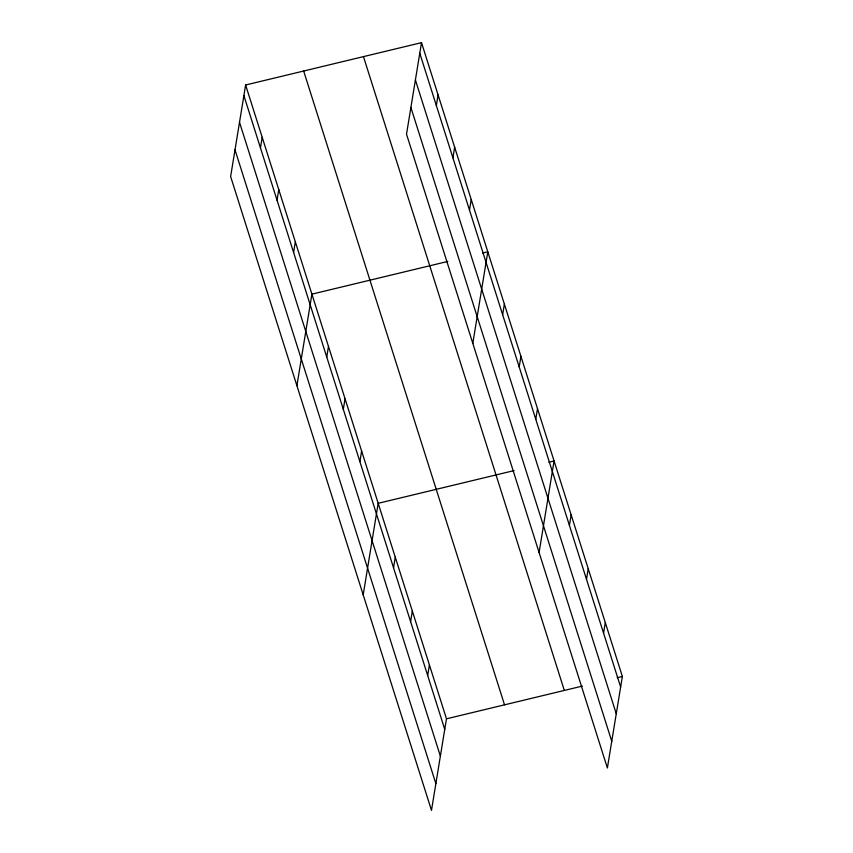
<?xml version="1.0" encoding="UTF-8"?>
<svg xmlns="http://www.w3.org/2000/svg" width="853" height="853" viewBox="0 0 853 853"><rect width="100%" height="100%" fill="white"/><g stroke="black" fill="none" stroke-linecap="round" stroke-linejoin="round"><path stroke-width="1.28" d="M245.621 85.001L230.63 176.539L431.49 810.35L446.482 718.812L245.621 85.001L421.51 42.65L622.37 676.461L607.379 767.999L406.518 134.188L421.51 42.65M260.453 147.868L262.191 137.29M277.033 200.156L278.76 189.579M293.603 252.445L295.33 241.868M296.908 385.695L311.899 294.157L447.804 261.434M326.742 357.023L328.48 346.446M343.311 409.312L345.049 398.735M359.881 461.601L361.619 451.024M436.352 105.516L438.079 94.939M363.197 594.85L378.188 503.313L514.092 470.589M452.922 157.805L454.649 147.228M393.532 567.767L395.259 557.19M469.491 210.094L471.219 199.517M410.602 621.645L412.34 611.057M472.807 343.354L487.799 251.806L482.638 253.053M427.673 675.512L429.411 664.935M502.63 314.672L504.368 304.094M519.2 366.961L520.938 356.383M535.769 419.26L537.507 408.672M539.085 552.509L554.077 460.961L548.916 462.209M569.42 525.416L571.147 514.839M586.491 579.294L588.229 568.716M603.561 633.161L605.299 622.583M446.482 718.812L582.386 686.089M617.209 677.698L622.37 676.461M419.772 53.227L620.643 687.038M415.4 79.947L616.261 713.758M410.89 107.478L611.761 741.289M363.463 56.629L564.323 690.44M303.657 71.023L504.528 704.834M243.883 95.579L444.754 729.39M239.512 122.299L440.372 756.11M235.001 149.819L435.862 783.63"/></g></svg>
